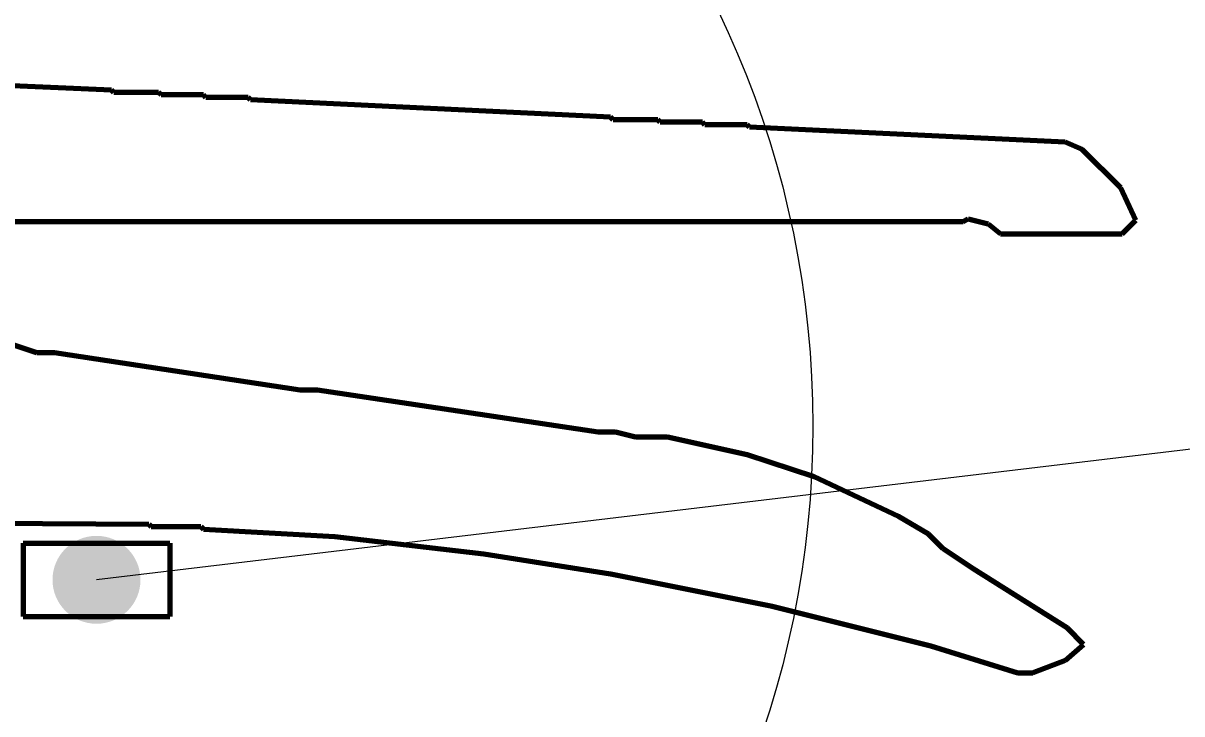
# Model space of a CAD drawing. Header units: millimetres. Extents: x 0 to 2208, y 0 to 420.
# Drawn here: x 112.52 to 128.32, y 233.87 to 243.3 of the extents above; entities that cross this region are included whole.
import ezdxf

# ---------------------------------------------------------------- set-up
doc = ezdxf.new("R2010")
doc.units = ezdxf.units.MM
doc.linetypes.add('IRAM-E-TRAZOS', pattern=[5, 4, -1])
for name, color, linetype, lineweight in [('01-VISIBLE', 7, 'CONTINUOUS', 70), ('02-OCULTA', 4, 'IRAM-E-TRAZOS', 35), ('04-COTA', 3, 'CONTINUOUS', 18), ('08-FINA', 5, 'CONTINUOUS', 18)]:
    doc.layers.add(name, color=color, linetype=linetype, lineweight=lineweight)
doc.styles.add('ISO3098', font='isocpeur.ttf')
doc.dimstyles.new('FLAMA-IRAM', dxfattribs={"dimtxt": 3.5, "dimasz": 3.5, "dimexe": 2, "dimexo": 1.5, "dimgap": 1, "dimtad": 1, "dimdec": 1, "dimtxsty": 'ISO3098', "dimblk": 'IRAM_FLECHA', "dimblk1": 'IRAM_FLECHA', "dimblk2": 'IRAM_FLECHA', "dimcen": 2.5, "dimclrd": 256, "dimclre": 256, "dimclrt": 256, "dimazin": 3, "dimtfac": 1, "dimtmove": 0, "dimatfit": 3, "dimlwd": 18, "dimlwe": 18})

# ---------------------------------------------------------------- blocks, each defined once
blk = doc.blocks.new('IRAM_FLECHA')
blk.add_solid([(0, 0), (-1, 0.125), (-1, -0.125)])

msp = doc.modelspace()

# ---------------------------------------------------------------- hatches: boundary and pattern name
at = {"layer": '08-FINA'}
h = msp.add_hatch(color=7, dxfattribs=at)
h.dxf.hatch_style = 1
edge = h.paths.add_edge_path()
edge.add_arc((113.518, 235.699), 0.6, 0, 360)

# ---------------------------------------------------------------- linework, layer by layer
at = {"layer": '01-VISIBLE'}
for p, q in [((113.722, 242.385), (111.284, 242.487)), ((113.756, 242.353), (113.722, 242.385)), ((114.366, 242.353), (113.756, 242.353)), ((114.4, 242.319), (114.366, 242.353)), ((114.976, 242.319), (114.4, 242.319)), ((115.01, 242.285), (114.976, 242.319)), ((115.586, 242.285), (115.01, 242.285)), ((115.62, 242.251), (115.586, 242.285)), ((120.53, 242.013), (115.62, 242.251)), ((120.564, 241.979), (120.53, 242.013)), ((121.174, 241.979), (120.564, 241.979)), ((121.208, 241.945), (121.174, 241.979)), ((121.782, 241.945), (121.208, 241.945)), ((121.816, 241.911), (121.782, 241.945)), ((122.392, 241.911), (121.816, 241.911)), ((122.426, 241.877), (122.392, 241.911)), ((126.728, 241.675), (122.426, 241.877)), ((126.964, 241.573), (126.728, 241.675)), ((127.49, 241.049), (126.964, 241.573)), ((127.692, 240.607), (127.49, 241.049)), ((111.792, 240.591), (125.338, 240.591)), ((125.338, 240.591), (125.406, 240.625)), ((125.406, 240.625), (125.678, 240.557)), ((125.678, 240.557), (125.846, 240.421)), ((127.506, 240.421), (127.692, 240.607)), ((125.846, 240.421), (127.506, 240.421)), ((112.706, 238.797), (110.54, 239.507)), ((112.944, 238.797), (112.706, 238.797)), ((116.296, 238.289), (112.944, 238.797)), ((116.534, 238.289), (116.296, 238.289)), ((120.36, 237.713), (116.534, 238.289)), ((120.598, 237.713), (120.36, 237.713)), ((120.868, 237.645), (120.598, 237.713)), ((121.308, 237.645), (120.868, 237.645)), ((122.392, 237.407), (121.308, 237.645)), ((123.306, 237.103), (122.392, 237.407)), ((124.458, 236.561), (123.306, 237.103)), ((109.772, 236.484), (114.23, 236.459)), ((114.23, 236.459), (114.264, 236.425)), ((114.264, 236.425), (114.942, 236.425)), ((114.942, 236.425), (114.976, 236.391)), ((124.864, 236.323), (124.458, 236.561)), ((114.976, 236.391), (116.77, 236.289)), ((116.77, 236.289), (118.802, 236.053)), ((125.068, 236.121), (124.864, 236.323)), ((112.518, 236.199), (114.518, 236.199)), ((125.474, 235.849), (125.068, 236.121)), ((118.802, 236.053), (120.53, 235.781)), ((126.762, 235.037), (125.474, 235.849)), ((120.53, 235.781), (122.732, 235.341)), ((122.732, 235.341), (124.898, 234.799)), ((112.518, 235.199), (114.518, 235.199)), ((126.982, 234.817), (126.762, 235.037)), ((124.898, 234.799), (126.084, 234.427)), ((126.728, 234.597), (126.982, 234.817)), ((126.288, 234.427), (126.728, 234.597)), ((126.084, 234.427), (126.288, 234.427))]:
    msp.add_line(p, q, dxfattribs=at)
for points in [[(112.518, 236.199), (112.518, 236.099), (112.518, 235.999), (112.518, 235.899), (112.518, 235.799), (112.518, 235.699), (112.518, 235.599), (112.518, 235.499), (112.518, 235.399), (112.518, 235.299), (112.518, 235.199)], [(114.518, 236.199), (114.518, 236.099), (114.518, 235.999), (114.518, 235.899), (114.518, 235.799), (114.518, 235.699), (114.518, 235.599), (114.518, 235.499), (114.518, 235.399), (114.518, 235.299), (114.518, 235.199)]]:
    msp.add_lwpolyline(points, dxfattribs=at)
at = {"layer": '02-OCULTA'}
for p, q in [((113.722, 242.385), (111.284, 242.487)), ((113.756, 242.353), (113.722, 242.385)), ((114.366, 242.353), (113.756, 242.353)), ((114.4, 242.319), (114.366, 242.353)), ((114.976, 242.319), (114.4, 242.319)), ((115.01, 242.285), (114.976, 242.319)), ((115.586, 242.285), (115.01, 242.285)), ((115.62, 242.251), (115.586, 242.285)), ((120.53, 242.013), (115.62, 242.251)), ((120.564, 241.979), (120.53, 242.013)), ((121.174, 241.979), (120.564, 241.979)), ((121.208, 241.945), (121.174, 241.979)), ((121.782, 241.945), (121.208, 241.945)), ((121.816, 241.911), (121.782, 241.945)), ((122.392, 241.911), (121.816, 241.911)), ((122.426, 241.877), (122.392, 241.911)), ((126.728, 241.675), (122.426, 241.877)), ((126.964, 241.573), (126.728, 241.675)), ((127.49, 241.049), (126.964, 241.573)), ((127.692, 240.607), (127.49, 241.049)), ((111.792, 240.591), (125.338, 240.591)), ((125.338, 240.591), (125.406, 240.625)), ((125.406, 240.625), (125.678, 240.557)), ((125.678, 240.557), (125.846, 240.421)), ((127.506, 240.421), (127.692, 240.607)), ((125.846, 240.421), (127.506, 240.421)), ((112.706, 238.797), (110.54, 239.507)), ((112.944, 238.797), (112.706, 238.797)), ((116.296, 238.289), (112.944, 238.797)), ((116.534, 238.289), (116.296, 238.289)), ((120.36, 237.713), (116.534, 238.289)), ((120.598, 237.713), (120.36, 237.713)), ((120.868, 237.645), (120.598, 237.713)), ((121.308, 237.645), (120.868, 237.645)), ((122.392, 237.407), (121.308, 237.645)), ((123.306, 237.103), (122.392, 237.407)), ((124.458, 236.561), (123.306, 237.103)), ((108.202, 236.493), (114.23, 236.459)), ((114.23, 236.459), (114.264, 236.425)), ((114.264, 236.425), (114.942, 236.425)), ((114.942, 236.425), (114.976, 236.391)), ((124.864, 236.323), (124.458, 236.561)), ((114.976, 236.391), (116.77, 236.289)), ((116.77, 236.289), (118.802, 236.053)), ((125.068, 236.121), (124.864, 236.323)), ((125.474, 235.849), (125.068, 236.121)), ((118.802, 236.053), (120.53, 235.781)), ((126.762, 235.037), (125.474, 235.849)), ((120.53, 235.781), (122.732, 235.341)), ((122.732, 235.341), (124.898, 234.799)), ((126.982, 234.817), (126.762, 235.037)), ((124.898, 234.799), (126.084, 234.427)), ((126.728, 234.597), (126.982, 234.817)), ((126.288, 234.427), (126.728, 234.597)), ((126.084, 234.427), (126.288, 234.427))]:
    msp.add_line(p, q, dxfattribs=at)
for points in [[(112.518, 235.199), (112.518, 235.299), (112.518, 235.399), (112.518, 235.499), (112.518, 235.599), (112.518, 235.699), (112.518, 235.799), (112.518, 235.899), (112.518, 235.999), (112.518, 236.099), (112.518, 236.199)], [(114.518, 235.199), (114.518, 235.299), (114.518, 235.399), (114.518, 235.499), (114.518, 235.599), (114.518, 235.699), (114.518, 235.799), (114.518, 235.899), (114.518, 235.999), (114.518, 236.099), (114.518, 236.199)]]:
    msp.add_lwpolyline(points, dxfattribs=at)
at = {"layer": '08-FINA'}
msp.add_line((142.72, 239.184), (113.518, 235.699), dxfattribs=at)
msp.add_circle((110.238, 237.8), 13.05, dxfattribs=at)

# ---------------------------------------------------------------- dimensions: what is measured, and where the dimension line sits
at = {"layer": '04-COTA'}
msp.add_linear_dim(base=(79.288, 251.521), p1=(79.288, 242.521), p2=(127.692, 242.521), dimstyle='FLAMA-IRAM', override={"dimlfac": 5}, dxfattribs=at).render()

doc.saveas('drawing.dxf')
